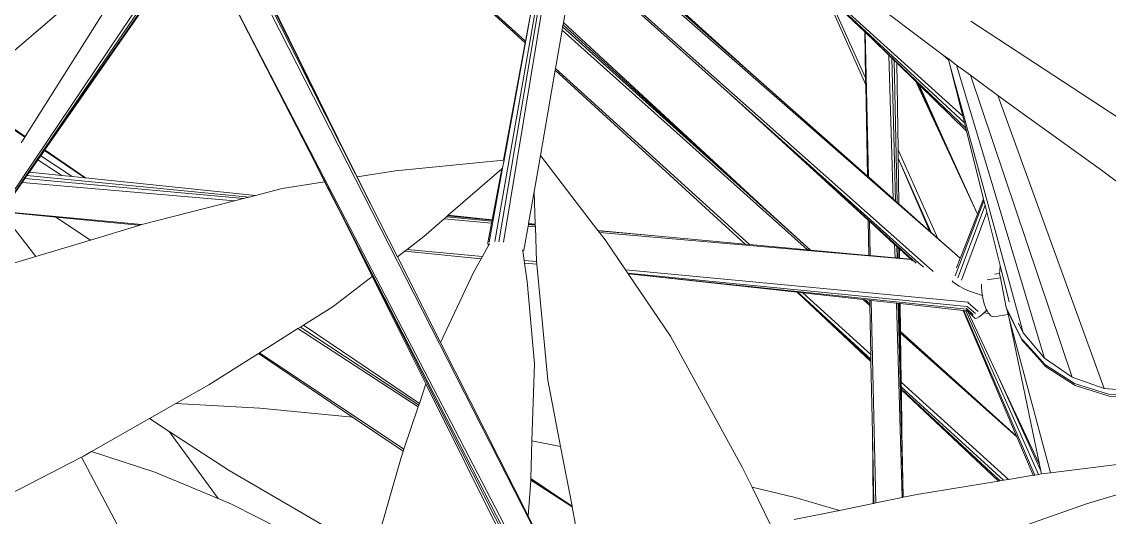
# Model space of a CAD drawing. Header units: millimetres. Extents: x 18 to 174501, y 22 to 24571.
# Drawn here: x 22092.4 to 22207.6, y 5409.9 to 5462.5 of the extents above; entities that cross this region are included whole.
import ezdxf

# ---------------------------------------------------------------- set-up
doc = ezdxf.new("R2010")
doc.units = ezdxf.units.MM
doc.header["$MEASUREMENT"] = 0
doc.layers.add('Edges', color=7, linetype='Continuous', lineweight=18)

# ---------------------------------------------------------------- blocks, each defined once
blk = doc.blocks.new('BAMBOOPLAN')
at = {"layer": 'Edges'}
for p, q in [((-2.0569, 5.8609), (-1.8769, 4.7375)), ((-2.0566, 5.8623), (-1.871, 4.7392)), ((-2.0541, 5.8605), (-1.8642, 4.7407)), ((-1.7019, 5.3333), (-1.2689, 5.1482)), ((-1.3041, 5.2883), (-1.1756, 5.256)), ((-1.5667, 5.2735), (-1.2631, 5.1393)), ((-1.4852, 5.2774), (-1.339, 5.2297)), ((-1.525, 5.2544), (-1.4233, 5.1452)), ((-1.1756, 5.256), (-1.0263, 5.2182)), ((-1.9117, 5.2414), (-1.5959, 5.1066)), ((-1.5959, 5.1066), (-1.9113, 5.2385)), ((-1.5173, 5.2509), (-1.4269, 5.155)), ((-1.5173, 5.2509), (-1.4509, 5.2206)), ((-1.4935, 5.0638), (-1.9109, 5.236)), ((-1.2023, 4.9434), (-1.9102, 5.2319)), ((-1.339, 5.2297), (-1.3269, 5.226)), ((-1.317, 5.2219), (-1.3269, 5.226)), ((-1.3269, 5.226), (-1.3178, 5.2231)), ((-1.317, 5.2219), (-1.3178, 5.2231)), ((-1.3178, 5.2231), (-1.3029, 5.2184)), ((-1.3149, 5.2189), (-1.317, 5.2219)), ((-1.4509, 5.2206), (-1.4269, 5.155)), ((-1.4509, 5.2206), (-1.4503, 5.2203)), ((-1.4503, 5.2203), (-1.3739, 5.0145)), ((-1.4503, 5.2203), (-1.4351, 5.2133)), ((-1.4351, 5.2133), (-1.4048, 5.199)), ((-1.4351, 5.2133), (-1.2587, 5.1326)), ((-1.2689, 5.1482), (-1.3149, 5.2189)), ((-1.0755, 4.8677), (-1.3149, 5.2189)), ((-1.0323, 4.8418), (-1.3029, 5.2184)), ((-1.3029, 5.2184), (-1.278, 5.2106)), ((-1.278, 5.2106), (-0.9832, 4.8283)), ((-1.278, 5.2106), (-1.2288, 5.1953)), ((-2.2922, 5.1931), (-1.9313, 5.0369)), ((-2.2911, 5.1933), (-1.9317, 5.0394)), ((-1.9035, 5.1892), (-1.2358, 4.9115)), ((-1.3276, 4.9953), (-1.4048, 5.199)), ((-1.4048, 5.199), (-1.399, 5.1963)), ((-1.3231, 4.9935), (-1.399, 5.1963)), ((-1.399, 5.1963), (-1.3947, 5.1942)), ((-1.3202, 4.9923), (-1.3947, 5.1942)), ((-1.3947, 5.1942), (-1.3895, 5.1918)), ((-1.3895, 5.1918), (-1.3448, 5.0679)), ((-1.3895, 5.1918), (-1.3533, 5.1746)), ((-1.2288, 5.1953), (-0.9316, 4.8281)), ((-1.2288, 5.1953), (-1.1917, 5.1837)), ((-1.9032, 5.1872), (-1.612, 5.0647)), ((-1.1995, 5.0152), (-1.3533, 5.1746)), ((-1.3533, 5.1746), (-1.3492, 5.1727)), ((-1.2869, 5.1072), (-1.3492, 5.1727)), ((-1.3492, 5.1727), (-1.3469, 5.1716)), ((-1.3469, 5.1716), (-1.2869, 5.1072)), ((-1.3469, 5.1716), (-1.2562, 5.1288)), ((-1.1917, 5.1837), (-1.0435, 5.1393)), ((-1.4269, 5.155), (-1.4233, 5.1452)), ((-1.4233, 5.1452), (-1.3757, 5.0152)), ((-1.2631, 5.1393), (-1.2689, 5.1482)), ((-1.2587, 5.1326), (-1.2631, 5.1393)), ((-1.0435, 5.1393), (-0.8957, 5.0915)), ((-1.2562, 5.1288), (-1.2587, 5.1326)), ((-1.1985, 5.0401), (-1.2562, 5.1288)), ((-1.8869, 5.0852), (-1.892, 5.1167)), ((-1.4935, 5.0638), (-1.5959, 5.1066)), ((-1.1995, 5.0153), (-1.2869, 5.1072)), ((-2.0735, 4.73), (-2.4449, 5.0907)), ((-2.4414, 5.0924), (-2.1519, 4.8073)), ((-1.9038, 4.8588), (-1.9402, 5.0963)), ((-1.9317, 5.0394), (-1.9402, 5.0963)), ((-1.5266, 4.199), (-2.4493, 5.0877)), ((-2.4221, 5.0761), (-2.1519, 4.8073)), ((-1.8869, 5.0852), (-1.5026, 4.9164)), ((-1.8863, 5.0816), (-1.8869, 5.0852)), ((-1.5026, 4.9164), (-1.8863, 5.0816)), ((-1.8858, 5.0784), (-1.8863, 5.0816)), ((-1.4214, 4.8811), (-1.8858, 5.0784)), ((-1.8849, 5.0732), (-1.8858, 5.0784)), ((-1.4252, 4.8801), (-1.8849, 5.0732)), ((-1.8756, 5.0153), (-1.8849, 5.0732)), ((-2.7028, 4.1516), (-2.4608, 5.0599)), ((-1.5147, 5.0229), (-1.612, 5.0647)), ((-1.612, 5.0647), (-1.2542, 4.9142)), ((-1.3757, 5.0152), (-1.4935, 5.0638)), ((-1.3448, 5.0679), (-1.244, 4.9609)), ((-1.3406, 5.0563), (-1.3448, 5.0679)), ((-1.3406, 5.0563), (-1.2566, 4.9661)), ((-1.2649, 4.9733), (-1.3406, 5.0563)), ((-1.3406, 5.0563), (-1.3171, 4.991)), ((-2.6215, 4.4498), (-2.4592, 5.0459)), ((-1.1995, 5.0153), (-1.1985, 5.0401)), ((-1.1967, 5.0373), (-1.1985, 5.0401)), ((-2.5116, 5.0388), (-2.6009, 4.6558)), ((-2.4578, 5.0371), (-2.5972, 4.5371)), ((-2.4568, 5.0334), (-1.2788, 3.9148)), ((-2.4568, 5.0333), (-2.1879, 4.7758)), ((-1.9313, 5.0369), (-1.9317, 5.0394)), ((-1.9048, 4.8583), (-1.9313, 5.0369)), ((-1.2008, 4.916), (-1.1967, 5.0373)), ((-1.1929, 5.0316), (-1.1967, 5.0373)), ((-1.1929, 5.0316), (-1.1961, 4.9142)), ((-1.1869, 5.0224), (-1.1929, 5.0316)), ((-1.8756, 5.0153), (-1.5107, 4.8591)), ((-1.8751, 5.0125), (-1.8756, 5.0153)), ((-1.8751, 5.0125), (-1.5246, 4.8607)), ((-1.8541, 4.8833), (-1.8751, 5.0125)), ((-1.3527, 4.9525), (-1.5147, 5.0229)), ((-1.2642, 4.9155), (-1.5147, 5.0229)), ((-1.3739, 5.0145), (-1.3757, 5.0152)), ((-1.3276, 4.9953), (-1.3739, 5.0145)), ((-1.2021, 4.9484), (-1.1995, 5.0152)), ((-1.1995, 5.0152), (-1.1995, 5.0153)), ((-1.1869, 5.0224), (-1.1895, 4.9126)), ((-1.1415, 4.9526), (-1.1869, 5.0224)), ((-2.4675, 4.9958), (-2.5663, 4.6463)), ((-1.3231, 4.9935), (-1.3276, 4.9953)), ((-1.3202, 4.9923), (-1.3231, 4.9935)), ((-1.3171, 4.991), (-1.3202, 4.9923)), ((-1.2595, 4.9673), (-1.3171, 4.991)), ((-1.2595, 4.9673), (-1.2649, 4.9733)), ((-1.2594, 4.9672), (-1.2649, 4.9733)), ((-1.2594, 4.9672), (-1.2595, 4.9673)), ((-1.2566, 4.9661), (-1.2594, 4.9672)), ((-1.244, 4.9609), (-1.2566, 4.9661)), ((-1.2023, 4.9437), (-1.244, 4.9609)), ((-1.3527, 4.9525), (-1.3344, 4.9025)), ((-1.3506, 4.9516), (-1.3527, 4.9525)), ((-1.3506, 4.9516), (-1.3325, 4.903)), ((-1.3031, 4.9309), (-1.3506, 4.9516)), ((-1.2025, 4.9381), (-1.2023, 4.9434)), ((-1.2023, 4.9437), (-1.2021, 4.9484)), ((-1.2023, 4.9434), (-1.2023, 4.9437)), ((-1.1385, 4.9411), (-1.1451, 4.9376)), ((-1.1415, 4.9526), (-1.1395, 4.945)), ((-1.1107, 4.9054), (-1.1415, 4.9526)), ((-1.1395, 4.945), (-1.1385, 4.9412)), ((-1.1385, 4.9412), (-1.1385, 4.9411)), ((-1.1385, 4.9411), (-1.1352, 4.9354)), ((-1.2959, 4.912), (-1.3031, 4.9309)), ((-1.299, 4.9291), (-1.3031, 4.9309)), ((-1.2928, 4.9128), (-1.299, 4.9291)), ((-1.2965, 4.9281), (-1.299, 4.9291)), ((-1.2911, 4.9132), (-1.2965, 4.9281)), ((-1.294, 4.927), (-1.2965, 4.9281)), ((-1.294, 4.927), (-1.2892, 4.9137)), ((-1.2727, 4.9177), (-1.294, 4.927)), ((-1.2029, 4.9277), (-1.2027, 4.9339)), ((-1.2027, 4.9339), (-1.2026, 4.9372)), ((-1.2026, 4.9375), (-1.2025, 4.9381)), ((-1.2026, 4.9372), (-1.2026, 4.9375)), ((-1.1352, 4.9354), (-1.1532, 4.9259)), ((-1.1451, 4.9376), (-1.1452, 4.9375)), ((-1.1352, 4.9354), (-1.1122, 4.8955)), ((-1.2721, 4.9174), (-1.7315, 4.8022)), ((-1.4209, 4.8812), (-1.5026, 4.9164)), ((-1.2959, 4.912), (-1.3325, 4.903)), ((-1.2928, 4.9128), (-1.2959, 4.912)), ((-1.2911, 4.9132), (-1.2928, 4.9128)), ((-1.2892, 4.9137), (-1.2911, 4.9132)), ((-1.2727, 4.9177), (-1.2892, 4.9137)), ((-1.2721, 4.9174), (-1.2727, 4.9177)), ((-1.2694, 4.9163), (-1.2721, 4.9174)), ((-1.2627, 4.9148), (-1.2642, 4.9155)), ((-1.2542, 4.9142), (-1.2531, 4.9137)), ((-1.2531, 4.9137), (-1.2506, 4.9127)), ((-1.2358, 4.9115), (-1.2346, 4.911)), ((-1.1589, 4.9169), (-1.1581, 4.9141)), ((-1.1581, 4.9141), (-1.1546, 4.9057)), ((-2.6893, 4.7222), (-2.5833, 4.9035)), ((-1.3344, 4.9025), (-1.4209, 4.8812)), ((-1.3325, 4.903), (-1.3344, 4.9025)), ((-1.2026, 4.9074), (-1.2011, 4.9063)), ((-1.2011, 4.9063), (-1.1964, 4.9045)), ((-1.1964, 4.9045), (-1.1898, 4.9029)), ((-1.1898, 4.9029), (-1.1816, 4.9018)), ((-1.1816, 4.9018), (-1.1726, 4.901)), ((-1.1726, 4.901), (-1.1663, 4.9008)), ((-1.1663, 4.9008), (-1.1632, 4.9008)), ((-1.1632, 4.9008), (-1.1542, 4.901)), ((-1.1546, 4.9057), (-1.1522, 4.9012)), ((-1.1542, 4.901), (-1.1522, 4.9012)), ((-1.1522, 4.9012), (-1.1503, 4.8974)), ((-1.1503, 4.8974), (-1.1453, 4.8899)), ((-1.1122, 4.8955), (-1.0747, 4.8586)), ((-1.1102, 4.8932), (-1.1122, 4.8955)), ((-1.1102, 4.8932), (-1.0727, 4.8563)), ((-1.1102, 4.8932), (-1.1059, 4.8868)), ((-1.8451, 4.8278), (-1.8541, 4.8833)), ((-1.7347, 4.8043), (-1.8541, 4.8833)), ((-1.6755, 4.7614), (-1.169, 4.8846)), ((-1.6709, 4.7579), (-1.1688, 4.8779)), ((-1.4252, 4.8801), (-1.5107, 4.8591)), ((-1.4214, 4.8811), (-1.4252, 4.8801)), ((-1.4209, 4.8812), (-1.4214, 4.8811)), ((-1.1695, 4.8839), (-1.1693, 4.8839)), ((-1.1693, 4.8839), (-1.1502, 4.8759)), ((-1.169, 4.8846), (-1.1686, 4.8847)), ((-1.1688, 4.8783), (-1.1684, 4.8781)), ((-1.1688, 4.8779), (-1.1683, 4.878)), ((-1.1684, 4.8781), (-1.1531, 4.8717)), ((-1.1453, 4.8899), (-1.14, 4.8836)), ((-1.1436, 4.8731), (-1.1414, 4.8769)), ((-1.1414, 4.8769), (-1.1342, 4.8786)), ((-1.1414, 4.8769), (-1.1413, 4.877)), ((-1.1413, 4.877), (-1.1405, 4.8784)), ((-1.1398, 4.8774), (-1.1413, 4.877)), ((-1.1405, 4.8784), (-1.1398, 4.88)), ((-1.14, 4.8836), (-1.1386, 4.8823)), ((-1.1398, 4.88), (-1.1386, 4.8823)), ((-1.1385, 4.8802), (-1.1398, 4.88)), ((-1.1386, 4.8823), (-1.1348, 4.8789)), ((-1.1348, 4.8789), (-1.1342, 4.8786)), ((-1.1342, 4.8786), (-1.13, 4.8762)), ((-1.13, 4.8762), (-1.126, 4.8757)), ((-1.1206, 4.8785), (-1.126, 4.8757)), ((-1.1206, 4.8785), (-1.1176, 4.8802)), ((-1.1176, 4.8802), (-1.1059, 4.8868)), ((-1.1059, 4.8868), (-1.1023, 4.8815)), ((-1.1023, 4.8815), (-0.9866, 4.6871)), ((-1.1023, 4.8815), (-0.9672, 4.6809)), ((-1.0866, 4.8794), (-1.0755, 4.8677)), ((-1.9048, 4.8583), (-1.9038, 4.8588)), ((-1.9019, 4.8464), (-1.9038, 4.8588)), ((-1.1679, 4.8735), (-1.646, 4.7628)), ((-1.5172, 4.8575), (-1.5246, 4.8607)), ((-1.5246, 4.8607), (-1.5171, 4.8575)), ((-1.5107, 4.8591), (-1.5171, 4.8575)), ((-1.172, 4.8701), (-1.2658, 4.8488)), ((-1.171, 4.8703), (-1.172, 4.8701)), ((-1.0338, 4.7164), (-1.172, 4.8701)), ((-1.1695, 4.8706), (-1.171, 4.8703)), ((-0.9882, 4.6699), (-1.171, 4.8703)), ((-1.1681, 4.8709), (-1.1695, 4.8706)), ((-1.1685, 4.8744), (-1.1687, 4.8745)), ((-1.1557, 4.8689), (-1.1685, 4.8744)), ((-1.1663, 4.8714), (-1.1681, 4.8709)), ((-1.1681, 4.8709), (-0.9834, 4.6725)), ((-1.1677, 4.8735), (-1.1679, 4.8735)), ((-1.1666, 4.8716), (-1.1679, 4.8721)), ((-1.1666, 4.8716), (-1.1663, 4.8714)), ((-1.1663, 4.8714), (-1.1662, 4.8714)), ((-1.165, 4.8708), (-1.1662, 4.8714)), ((-1.1577, 4.8677), (-1.1662, 4.8714)), ((-1.165, 4.8708), (-1.0893, 4.7928)), ((-1.159, 4.8682), (-1.165, 4.8708)), ((-1.159, 4.8682), (-1.1523, 4.8653)), ((-1.1523, 4.8653), (-1.151, 4.8648)), ((-1.151, 4.8648), (-1.149, 4.866)), ((-1.149, 4.866), (-1.1464, 4.8689)), ((-1.1464, 4.8689), (-1.1436, 4.8731)), ((-1.0755, 4.8677), (-1.0323, 4.8418)), ((-1.0747, 4.8586), (-1.0716, 4.8568)), ((-2.054, 4.7898), (-1.9048, 4.8583)), ((-1.9564, 4.752), (-1.9028, 4.8449)), ((-1.9028, 4.8449), (-1.9019, 4.8464)), ((-1.8913, 4.7673), (-1.9028, 4.8449)), ((-1.8847, 4.7338), (-1.9019, 4.8464)), ((-1.5172, 4.8575), (-1.6554, 4.8234)), ((-1.5171, 4.8575), (-1.5172, 4.8575)), ((-1.2715, 4.8476), (-1.3088, 4.8391)), ((-1.2687, 4.8482), (-1.2715, 4.8476)), ((-1.167, 4.5722), (-1.2715, 4.8476)), ((-1.2672, 4.8485), (-1.2687, 4.8482)), ((-1.1656, 4.573), (-1.2687, 4.8482)), ((-1.2658, 4.8488), (-1.2672, 4.8485)), ((-1.2, 4.6663), (-1.2672, 4.8485)), ((-1.2658, 4.8488), (-1.2514, 4.8089)), ((-1.0727, 4.8563), (-1.069, 4.8543)), ((-1.069, 4.8543), (-1.0716, 4.8568)), ((-1.0716, 4.8568), (-1.05, 4.8449)), ((-1.069, 4.8543), (-1.0493, 4.8434)), ((-1.0493, 4.8434), (-1.05, 4.8449)), ((-1.05, 4.8449), (-1.0339, 4.8359)), ((-1.0493, 4.8434), (-1.033, 4.8344)), ((-1.8275, 4.7822), (-1.8451, 4.8278)), ((-1.8373, 4.7798), (-1.8451, 4.8278)), ((-1.3209, 4.8364), (-1.4104, 4.8161)), ((-1.3178, 4.8371), (-1.3209, 4.8364)), ((-1.3081, 4.831), (-1.3209, 4.8364)), ((-1.3109, 4.8386), (-1.3178, 4.8371)), ((-1.309, 4.8334), (-1.3178, 4.8371)), ((-1.3088, 4.8391), (-1.3109, 4.8386)), ((-1.3109, 4.8386), (-1.309, 4.8334)), ((-1.309, 4.8334), (-1.3081, 4.831)), ((-1.3088, 4.8391), (-1.202, 4.5515)), ((-1.3081, 4.831), (-1.2826, 4.7614)), ((-1.033, 4.8344), (-1.0339, 4.8359)), ((-1.0339, 4.8359), (-1.0285, 4.833)), ((-1.033, 4.8344), (-1.0265, 4.8307)), ((-1.0323, 4.8418), (-0.9832, 4.8283)), ((-1.0285, 4.833), (-0.9768, 4.8204)), ((-1.0265, 4.8307), (-0.9747, 4.8182)), ((-0.9832, 4.8283), (-0.9316, 4.8281)), ((-0.9316, 4.8281), (-0.881, 4.8412)), ((-0.923, 4.8218), (-0.8709, 4.837)), ((-0.9209, 4.8196), (-0.8688, 4.8348)), ((-1.6554, 4.8234), (-1.7347, 4.8043)), ((-1.6554, 4.8234), (-1.7342, 4.804)), ((-1.4191, 4.8141), (-1.646, 4.7628)), ((-1.4178, 4.8145), (-1.4191, 4.8141)), ((-1.3955, 4.8037), (-1.4191, 4.8141)), ((-1.4104, 4.8161), (-1.4178, 4.8145)), ((-1.4178, 4.8145), (-1.2802, 4.7549)), ((-1.4104, 4.8161), (-1.2826, 4.7614)), ((-0.9768, 4.8204), (-0.923, 4.8218)), ((-0.9747, 4.8182), (-0.9209, 4.8196)), ((-2.1519, 4.8073), (-2.1061, 4.7622)), ((-1.7342, 4.804), (-1.7347, 4.8043)), ((-1.7315, 4.8022), (-1.7342, 4.804)), ((-1.7196, 4.7943), (-1.7315, 4.8022)), ((-1.6755, 4.7614), (-1.7196, 4.7943)), ((-1.279, 4.7516), (-1.3955, 4.8037)), ((-1.2793, 4.7524), (-1.3955, 4.8037)), ((-1.0338, 4.7164), (-1.2514, 4.8089)), ((-1.2514, 4.8089), (-1.2507, 4.8069)), ((-1.0329, 4.7155), (-1.2507, 4.8069)), ((-1.2507, 4.8069), (-1.2255, 4.7369)), ((-1.0893, 4.7928), (-0.9816, 4.6788)), ((-1.0893, 4.7928), (-0.9866, 4.6871)), ((-2.1061, 4.7622), (-2.054, 4.7898)), ((-1.8373, 4.7798), (-1.8275, 4.7822)), ((-1.8274, 4.782), (-1.8373, 4.7796)), ((-1.8373, 4.7796), (-1.8373, 4.7798)), ((-1.8372, 4.7787), (-1.8373, 4.7796)), ((-1.8271, 4.7811), (-1.8372, 4.7787)), ((-1.8367, 4.7758), (-1.8372, 4.7787)), ((-1.826, 4.7785), (-1.8367, 4.7758)), ((-1.8274, 4.782), (-1.8275, 4.7822)), ((-1.8271, 4.7811), (-1.8274, 4.782)), ((-1.826, 4.7785), (-1.8271, 4.7811)), ((-1.807, 4.7294), (-1.826, 4.7785)), ((-0.7229, 4.7817), (-0.9003, 4.654)), ((-2.1879, 4.7758), (-1.2834, 3.9095)), ((-2.1879, 4.7758), (-2.1499, 4.739)), ((-2.1061, 4.7622), (-2.0735, 4.73)), ((-1.8905, 4.7623), (-1.9606, 4.7447)), ((-1.891, 4.7654), (-1.9583, 4.7488)), ((-1.8912, 4.7666), (-1.9572, 4.7507)), ((-1.9564, 4.752), (-1.8913, 4.7673)), ((-1.8912, 4.7666), (-1.8913, 4.7673)), ((-1.891, 4.7654), (-1.8912, 4.7666)), ((-1.8905, 4.7623), (-1.891, 4.7654)), ((-1.886, 4.7321), (-1.8905, 4.7623)), ((-1.8308, 4.7397), (-1.8367, 4.7758)), ((-1.6709, 4.7579), (-1.6755, 4.7614)), ((-1.646, 4.7628), (-1.67, 4.7573)), ((-1.2826, 4.7614), (-1.2802, 4.7549)), ((-0.9672, 4.6809), (-0.8021, 4.762)), ((-1.9809, 4.7096), (-1.9606, 4.7447)), ((-1.9606, 4.7447), (-1.9583, 4.7488)), ((-1.9583, 4.7488), (-1.9572, 4.7507)), ((-1.9572, 4.7507), (-1.9564, 4.752)), ((-1.67, 4.7573), (-1.6709, 4.7579)), ((-1.5785, 4.6889), (-1.67, 4.7573)), ((-1.2802, 4.7549), (-1.2793, 4.7524)), ((-1.2793, 4.7524), (-1.279, 4.7516)), ((-1.279, 4.7516), (-1.2416, 4.6496)), ((-2.2073, 4.7085), (-2.1499, 4.739)), ((-2.1499, 4.739), (-2.1049, 4.6955)), ((-2.0087, 4.6672), (-2.0735, 4.73)), ((-1.8872, 4.7099), (-1.8838, 4.7296)), ((-1.886, 4.7321), (-1.8855, 4.7307)), ((-1.8855, 4.7307), (-1.8838, 4.7296)), ((-1.8838, 4.7296), (-1.8834, 4.7315)), ((-1.8322, 4.7379), (-1.833, 4.7394)), ((-1.8308, 4.7397), (-1.8322, 4.7379)), ((-1.8254, 4.7249), (-1.8322, 4.7379)), ((-1.8254, 4.7249), (-1.807, 4.7294)), ((-1.8056, 4.7257), (-1.807, 4.7294)), ((-1.2255, 4.7369), (-1.0239, 4.6506)), ((-1.2255, 4.7369), (-1.223, 4.7301)), ((-1.223, 4.7301), (-1.0308, 4.6469)), ((-1.223, 4.7301), (-1.2219, 4.727)), ((-1.0351, 4.6446), (-1.2219, 4.727)), ((-1.2219, 4.727), (-1.2214, 4.7258)), ((-1.8236, 4.7214), (-1.8254, 4.7249)), ((-1.8236, 4.7214), (-1.8056, 4.7257)), ((-1.8105, 4.6962), (-1.8236, 4.7214)), ((-1.8054, 4.7252), (-1.8056, 4.7257)), ((-1.7325, 4.5649), (-1.8054, 4.7252)), ((-1.0373, 4.6434), (-1.2214, 4.7258)), ((-1.2214, 4.7258), (-1.2, 4.6663)), ((-1.0329, 4.7155), (-1.0338, 4.7164)), ((-0.9907, 4.6686), (-1.0329, 4.7155)), ((-2.2424, 4.6853), (-2.2073, 4.7085)), ((-2.1049, 4.6955), (-1.2871, 3.9046)), ((-2.0351, 4.627), (-2.1049, 4.6955)), ((-2.001, 4.679), (-1.8878, 4.7061)), ((-1.9985, 4.6828), (-1.8872, 4.7099)), ((-1.9985, 4.6828), (-1.9809, 4.7096)), ((-1.8917, 4.6836), (-1.8878, 4.7061)), ((-1.8878, 4.7061), (-1.8872, 4.7099)), ((-1.7597, 4.5819), (-1.8105, 4.6962)), ((-2.7136, 4.6847), (-2.6012, 4.6546)), ((-2.7125, 4.6864), (-2.6009, 4.6558)), ((-2.2504, 4.6799), (-2.5792, 4.6007)), ((-2.4941, 4.6265), (-2.2424, 4.6853)), ((-2.2579, 4.675), (-2.2504, 4.6799)), ((-2.2504, 4.6799), (-2.2424, 4.6853)), ((-2.0087, 4.6672), (-2.001, 4.679)), ((-2.001, 4.679), (-1.9985, 4.6828)), ((-1.9047, 4.5661), (-1.8917, 4.6836)), ((-1.4114, 4.5367), (-1.5785, 4.6889)), ((-0.9866, 4.6871), (-0.9816, 4.6788)), ((-0.9816, 4.6788), (-0.9793, 4.6748)), ((-0.9751, 4.677), (-0.9672, 4.6809)), ((-2.2698, 4.6671), (-2.5826, 4.5887)), ((-2.2579, 4.675), (-2.5807, 4.5955)), ((-2.3903, 4.5875), (-2.2698, 4.6671)), ((-2.2698, 4.6671), (-2.2579, 4.675)), ((-1.9047, 4.5661), (-2.0087, 4.6672)), ((-1.1656, 4.573), (-1.2, 4.6663)), ((-1.0239, 4.6506), (-0.9907, 4.6686)), ((-0.9907, 4.6686), (-0.9882, 4.6699)), ((-0.9882, 4.6699), (-0.9834, 4.6725)), ((-0.9834, 4.6725), (-0.9793, 4.6748)), ((-0.9793, 4.6748), (-0.9751, 4.677)), ((-2.6012, 4.6546), (-2.6035, 4.6448)), ((-2.6009, 4.6558), (-2.6012, 4.6546)), ((-2.5666, 4.6454), (-2.5692, 4.636)), ((-2.5663, 4.6463), (-2.5666, 4.6454)), ((-2.5666, 4.6454), (-2.4951, 4.6263)), ((-2.5663, 4.6463), (-2.4941, 4.6265)), ((-1.2416, 4.6496), (-1.205, 4.5497)), ((-1.2057, 4.5493), (-1.2416, 4.6496)), ((-0.9003, 4.654), (-1.0716, 4.5185)), ((-1.0373, 4.6434), (-1.0351, 4.6446)), ((-1.0351, 4.6446), (-1.0308, 4.6469)), ((-1.0308, 4.6469), (-1.0239, 4.6506)), ((-2.5712, 4.6288), (-2.5774, 4.607)), ((-2.5692, 4.636), (-2.5712, 4.6288)), ((-2.5291, 4.6183), (-2.5712, 4.6288)), ((-2.514, 4.6218), (-2.5692, 4.636)), ((-1.1449, 4.5853), (-1.0373, 4.6434)), ((-2.5774, 4.607), (-2.5291, 4.6183)), ((-2.5291, 4.6183), (-2.514, 4.6218)), ((-2.514, 4.6218), (-2.4951, 4.6263)), ((-2.4951, 4.6263), (-2.4941, 4.6265)), ((-2.0761, 4.5645), (-2.0351, 4.627)), ((-1.905, 4.4994), (-2.0351, 4.627)), ((-2.5807, 4.5955), (-2.5826, 4.5887)), ((-2.5792, 4.6007), (-2.5807, 4.5955)), ((-2.5774, 4.607), (-2.5792, 4.6007)), ((-2.5826, 4.5887), (-2.5972, 4.5371)), ((-2.5972, 4.5371), (-2.3903, 4.5875)), ((-2.5173, 4.5556), (-2.3948, 4.5849)), ((-2.4565, 4.5397), (-2.3942, 4.5847)), ((-2.3948, 4.5849), (-2.3937, 4.5852)), ((-2.3942, 4.5847), (-2.3948, 4.5849)), ((-2.3942, 4.5847), (-2.3937, 4.5852)), ((-2.3937, 4.5852), (-2.393, 4.5857)), ((-2.393, 4.5857), (-2.3903, 4.5875)), ((-1.725, 4.4702), (-1.7597, 4.5819)), ((-1.1656, 4.573), (-1.1449, 4.5853)), ((-2.1094, 4.5231), (-2.0761, 4.5645)), ((-1.6937, 4.3612), (-1.9047, 4.5661)), ((-1.6815, 4.4765), (-1.7325, 4.5649)), ((-1.202, 4.5515), (-1.167, 4.5722)), ((-1.167, 4.5722), (-1.1656, 4.573)), ((-1.1656, 4.573), (-1.1656, 4.573)), ((-2.5973, 4.5365), (-2.5173, 4.5556)), ((-2.5173, 4.5556), (-2.4565, 4.5397)), ((-1.2506, 4.5227), (-1.2057, 4.5493)), ((-1.2057, 4.5493), (-1.205, 4.5497)), ((-1.205, 4.5497), (-1.202, 4.5515)), ((-2.5976, 4.5355), (-2.5265, 4.4892)), ((-2.5265, 4.4892), (-2.4565, 4.5397)), ((-1.3871, 4.5127), (-1.4114, 4.5367)), ((-2.1587, 4.4619), (-2.1157, 4.5154)), ((-2.1157, 4.5154), (-2.1128, 4.519)), ((-1.9048, 4.4628), (-2.1157, 4.5154)), ((-2.1128, 4.519), (-2.1094, 4.5231)), ((-1.9048, 4.4656), (-2.1128, 4.519)), ((-2.1094, 4.5231), (-1.9048, 4.4684)), ((-1.3871, 4.5127), (-1.3202, 4.5192)), ((-1.3413, 4.4674), (-1.3871, 4.5127)), ((-1.3202, 4.5192), (-1.2506, 4.5227)), ((-1.311, 4.487), (-1.2506, 4.5227)), ((-1.6693, 4.2681), (-1.905, 4.4994)), ((-1.9048, 4.4684), (-1.905, 4.4994)), ((-2.569, 4.4585), (-2.5265, 4.4892)), ((-1.9048, 4.4656), (-1.9048, 4.4684)), ((-1.9048, 4.4628), (-1.9048, 4.4656)), ((-1.725, 4.4702), (-1.6815, 4.4765)), ((-1.7081, 4.4157), (-1.725, 4.4702)), ((-1.6354, 4.3966), (-1.6815, 4.4765)), ((-2.2156, 4.391), (-2.1599, 4.4603)), ((-2.1599, 4.4603), (-2.1587, 4.4619)), ((-2.1599, 4.4603), (-1.9936, 4.4157)), ((-2.1587, 4.4619), (-1.9043, 4.3953)), ((-1.9043, 4.3953), (-1.9048, 4.4628)), ((-2.1307, 4.383), (-1.9936, 4.4157)), ((-1.9936, 4.4157), (-1.9042, 4.3918)), ((-1.7081, 4.4157), (-1.661, 4.4031)), ((-1.7079, 4.4152), (-1.7081, 4.4157)), ((-1.661, 4.4031), (-1.7079, 4.4152)), ((-1.7074, 4.4137), (-1.7079, 4.4152)), ((-1.6349, 4.3956), (-1.7074, 4.4137)), ((-1.7071, 4.4126), (-1.7074, 4.4137)), ((-1.6937, 4.3612), (-1.7071, 4.4126)), ((-1.6354, 4.3966), (-1.661, 4.4031)), ((-2.2535, 4.3477), (-2.2156, 4.391)), ((-2.2535, 4.3477), (-2.1307, 4.383)), ((-1.9042, 4.3918), (-1.9043, 4.3953)), ((-1.9042, 4.382), (-1.9042, 4.3918)), ((-1.8962, 4.2322), (-1.9042, 4.382)), ((-1.6349, 4.3956), (-1.6354, 4.3966)), ((-1.6196, 4.3691), (-1.6349, 4.3956)), ((-1.6641, 4.3325), (-1.6937, 4.3612)), ((-2.2836, 4.3134), (-2.2535, 4.3477)), ((-2.3501, 4.2374), (-2.2836, 4.3134)), ((-2.2836, 4.3134), (-2.2489, 4.3047)), ((-2.2489, 4.3047), (-2.1456, 4.2327)), ((-2.2489, 4.3047), (-2.1439, 4.2782)), ((-2.1439, 4.2782), (-1.9528, 4.2404)), ((-2.3595, 4.2267), (-2.3501, 4.2374)), ((-2.3501, 4.2374), (-2.2496, 4.239)), ((-2.2496, 4.239), (-2.1456, 4.2327)), ((-2.1456, 4.2327), (-2.124, 4.2314)), ((-2.5108, 4.069), (-2.3618, 4.2243)), ((-2.3618, 4.2243), (-2.3595, 4.2267)), ((-2.3618, 4.2243), (-2.2705, 4.139)), ((-2.124, 4.2314), (-1.9991, 4.2143))]:
    blk.add_line(p, q, dxfattribs=at)

msp = doc.modelspace()

# ---------------------------------------------------------------- block references
at = {"xscale": 69.97983938875464, "yscale": 69.97983938875464, "zscale": 69.97983938875464, "rotation": 340.9588725647666}
msp.add_blockref('BAMBOOPLAN', (22158.48, 5082.93), dxfattribs=at)

doc.saveas('drawing.dxf')
